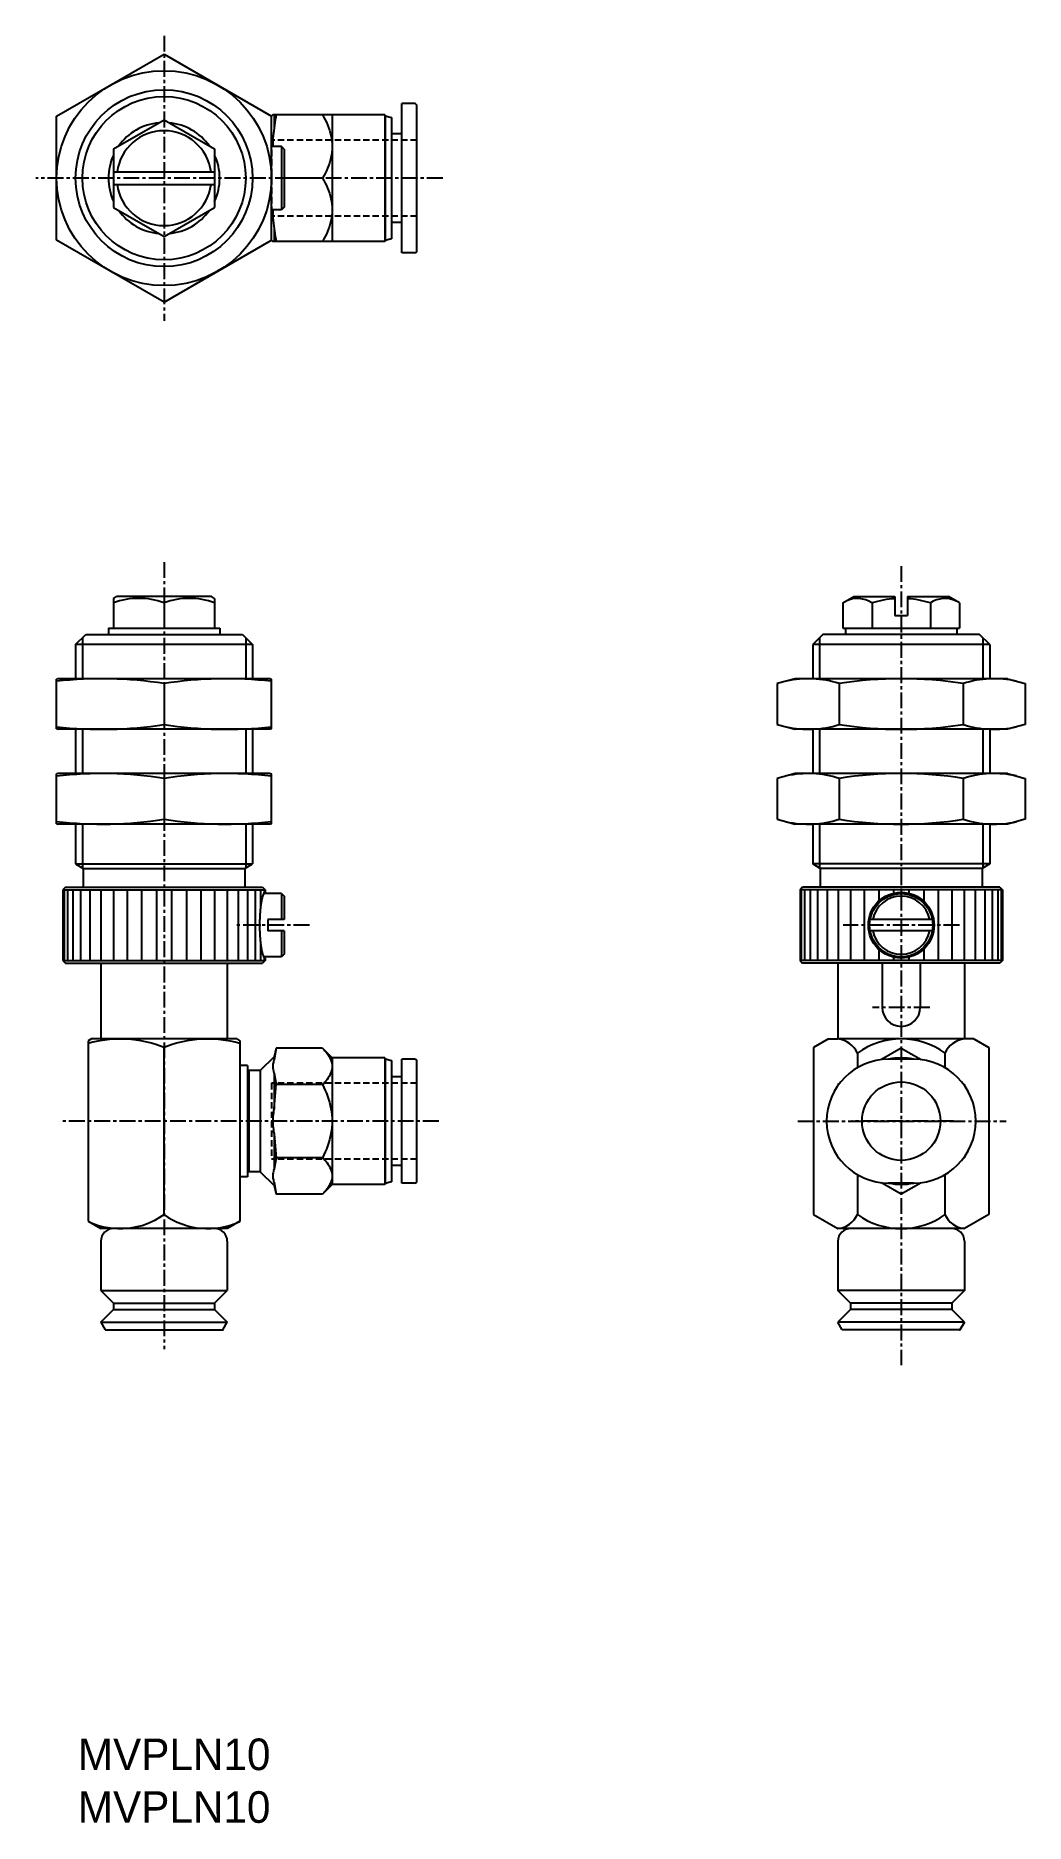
# Model space of a CAD drawing. Extents: x -52 to 27, y -18 to 124.
import ezdxf

# ---------------------------------------------------------------- set-up
doc = ezdxf.new("R2010")
doc.units = 0
doc.linetypes.add('CENTER', pattern=[2, 1.25, -0.25, 0.25, -0.25])
doc.linetypes.add('DASHED', pattern=[0.75, 0.5, -0.25])
doc.layers.get('0').update_dxf_attribs({"linetype": 'CONTINUOUS'})
doc.layers.add('CENTER', color=1, linetype='CENTER')

msp = doc.modelspace()

# ---------------------------------------------------------------- linework, layer by layer
at = {"color": 7, "linetype": 'CONTINUOUS'}
for p, q in [((-50, 117.46), (-41.5, 122.36)), ((-41.5, 122.36), (-33, 117.46)), ((-50, 107.64), (-50, 117.46)), ((-32.9, 117.55), (-33, 117.45)), ((-33, 107.64), (-33, 117.46)), ((-24.04, 117.55), (-32.9, 117.55)), ((-32.8, 117.55), (-32.8, 116.54)), ((-28.2, 117.55), (-28.2, 107.55)), ((-24.04, 117.55), (-24.04, 107.55)), ((-24.04, 117.55), (-24, 117.48)), ((-24, 117.48), (-24, 107.62)), ((-24, 117.48), (-23.5, 117.35)), ((-22.7, 106.65), (-22.7, 118.45)), ((-21.7, 118.45), (-22.7, 118.45)), ((-21.5, 106.85), (-21.5, 118.25)), ((-45.5, 114.86), (-41.5, 117.17)), ((-41.5, 117.17), (-37.5, 114.86)), ((-23.5, 117.35), (-23.5, 107.75)), ((-22.7, 116.05), (-23.5, 116.05)), ((-45.5, 114.86), (-45.5, 110.24)), ((-37.5, 114.86), (-37.5, 110.24)), ((-32.2, 115.05), (-33, 115.05)), ((-32.2, 115.05), (-32.2, 110.05)), ((-32, 114.85), (-32.2, 115.05)), ((-32, 114.85), (-32, 110.25)), ((-45.5, 113.05), (-37.5, 113.05)), ((-45.5, 112.05), (-37.5, 112.05)), ((-28.97, 112.55), (-31.9, 112.55)), ((-45.5, 110.24), (-41.5, 107.93)), ((-41.5, 107.93), (-37.5, 110.24)), ((-32.2, 110.05), (-33, 110.05)), ((-32, 110.25), (-32.2, 110.05)), ((-22.7, 109.05), (-23.5, 109.05)), ((-41.5, 102.73), (-50, 107.64)), ((-41.5, 102.73), (-33, 107.64)), ((-33, 107.65), (-32.9, 107.55)), ((-24.04, 107.55), (-32.9, 107.55)), ((-32.8, 108.56), (-32.8, 107.55)), ((-24, 107.62), (-24.04, 107.55)), ((-23.5, 107.75), (-24, 107.62)), ((-21.7, 106.65), (-22.7, 106.65)), ((-45.5, 79.31), (-45.25, 79.45)), ((-45.5, 79.31), (-45.5, 76.95)), ((-37.75, 79.45), (-45.25, 79.45)), ((-37.5, 79.31), (-37.75, 79.45)), ((-37.5, 79.31), (-37.5, 76.95)), ((12.19, 78.95), (13.06, 79.45)), ((13.06, 79.45), (16.31, 79.45)), ((16.31, 79.45), (16.31, 77.95)), ((17.31, 79.45), (17.31, 77.95)), ((17.31, 79.45), (20.56, 79.45)), ((21.43, 78.95), (20.56, 79.45)), ((-41.5, 78.95), (-41.5, 76.95)), ((12.19, 78.95), (12.19, 76.95)), ((14.5, 78.95), (14.5, 76.95)), ((16.31, 77.95), (17.31, 77.95)), ((19.12, 78.95), (19.12, 76.95)), ((21.43, 78.95), (21.43, 76.95)), ((-48.5, 75.65), (-47.7, 76.45)), ((-47.7, 76.45), (-35.3, 76.45)), ((-45.9, 76.95), (-37.1, 76.95)), ((-45.9, 76.95), (-45.9, 76.45)), ((-37.1, 76.95), (-37.1, 76.45)), ((-35.3, 76.45), (-34.5, 75.65)), ((10.61, 76.45), (9.81, 75.65)), ((23.01, 76.45), (10.61, 76.45)), ((12.19, 76.95), (21.43, 76.95)), ((12.41, 76.95), (12.41, 76.45)), ((21.21, 76.95), (21.21, 76.45)), ((23.81, 75.65), (23.01, 76.45)), ((-34.5, 75.65), (-48.5, 75.65)), ((-48.5, 75.65), (-48.5, 72.95)), ((-47.96, 76.19), (-47.96, 72.95)), ((-35.04, 76.19), (-35.04, 72.95)), ((-34.5, 75.65), (-34.5, 72.95)), ((23.81, 75.65), (9.81, 75.65)), ((9.81, 75.65), (9.81, 72.95)), ((10.35, 76.19), (10.35, 72.95)), ((23.27, 76.19), (23.27, 72.95)), ((23.81, 75.65), (23.81, 72.95)), ((-49.9, 72.95), (-50, 72.92)), ((-50, 68.98), (-50, 72.92)), ((-33.1, 72.95), (-49.9, 72.95)), ((-41.5, 72.57), (-41.5, 69.33)), ((-33.1, 72.95), (-33, 72.92)), ((-33, 68.98), (-33, 72.92)), ((8.41, 72.95), (6.99, 72.57)), ((6.99, 72.57), (6.99, 69.33)), ((25.21, 72.95), (8.41, 72.95)), ((11.9, 72.57), (11.9, 69.33)), ((21.71, 72.57), (21.71, 69.33)), ((25.21, 72.95), (26.62, 72.57)), ((26.62, 72.57), (26.62, 69.33)), ((6.99, 69.33), (8.41, 68.95)), ((26.62, 69.33), (25.21, 68.95)), ((-50, 68.98), (-49.9, 68.95)), ((-33.1, 68.95), (-49.9, 68.95)), ((-48.5, 68.95), (-48.5, 65.45)), ((-47.96, 68.95), (-47.96, 65.45)), ((-35.04, 68.95), (-35.04, 65.45)), ((-34.5, 68.95), (-34.5, 65.45)), ((-33, 68.98), (-33.1, 68.95)), ((25.21, 68.95), (8.41, 68.95)), ((9.81, 68.95), (9.81, 65.45)), ((10.35, 68.95), (10.35, 65.45)), ((23.27, 68.95), (23.27, 65.45)), ((23.81, 68.95), (23.81, 65.45)), ((-49.9, 65.45), (-50, 65.42)), ((-50, 61.48), (-50, 65.42)), ((-33.1, 65.45), (-49.9, 65.45)), ((-41.5, 65.07), (-41.5, 61.83)), ((-33.1, 65.45), (-33, 65.42)), ((-33, 61.48), (-33, 65.42)), ((8.41, 65.45), (6.99, 65.07)), ((6.99, 65.07), (6.99, 61.83)), ((25.21, 65.45), (8.41, 65.45)), ((11.9, 65.07), (11.9, 61.83)), ((21.71, 65.07), (21.71, 61.83)), ((25.21, 65.45), (26.62, 65.07)), ((26.62, 65.07), (26.62, 61.83)), ((-50, 61.48), (-49.9, 61.45)), ((-33.1, 61.45), (-49.9, 61.45)), ((-48.5, 61.45), (-48.5, 58.3)), ((-47.96, 61.45), (-47.96, 57.98)), ((-35.04, 61.45), (-35.04, 57.98)), ((-34.5, 61.45), (-34.5, 58.3)), ((-33, 61.48), (-33.1, 61.45)), ((6.99, 61.83), (8.41, 61.45)), ((25.21, 61.45), (8.41, 61.45)), ((9.81, 61.45), (9.81, 58.3)), ((10.35, 61.45), (10.35, 57.98)), ((23.27, 61.45), (23.27, 57.98)), ((23.81, 61.45), (23.81, 58.3)), ((26.62, 61.83), (25.21, 61.45)), ((-48.5, 58.3), (-34.5, 58.3)), ((-48.5, 58.3), (-47.9, 57.95)), ((-35.1, 57.95), (-34.5, 58.3)), ((23.81, 58.3), (9.81, 58.3)), ((10.41, 57.95), (9.81, 58.3)), ((23.81, 58.3), (23.21, 57.95)), ((-47.9, 57.95), (-35.1, 57.95)), ((-47.9, 57.95), (-47.9, 56.45)), ((-35.1, 57.95), (-35.1, 56.45)), ((23.21, 57.95), (10.41, 57.95)), ((10.41, 57.95), (10.41, 56.45)), ((23.21, 57.95), (23.21, 56.45)), ((-49.3, 56.45), (-49.5, 56.25)), ((-49.5, 56.25), (-49.5, 50.65)), ((-49.5, 56.25), (-33.5, 56.25)), ((-49.41, 56.25), (-49.41, 50.65)), ((-49.3, 56.45), (-33.7, 56.45)), ((-49.15, 56.25), (-49.15, 50.65)), ((-48.71, 56.25), (-48.71, 50.65)), ((-48.11, 56.25), (-48.11, 50.65)), ((-47.36, 56.25), (-47.36, 50.65)), ((-46.49, 56.25), (-46.49, 50.65)), ((-45.5, 56.25), (-45.5, 50.65)), ((-44.42, 56.25), (-44.42, 50.65)), ((-43.28, 56.25), (-43.28, 50.65)), ((-42.1, 56.25), (-42.1, 50.65)), ((-40.9, 56.25), (-40.9, 50.65)), ((-39.72, 56.25), (-39.72, 50.65)), ((-38.58, 56.25), (-38.58, 50.65)), ((-37.5, 56.25), (-37.5, 50.65)), ((-36.51, 56.25), (-36.51, 50.65)), ((-35.64, 56.25), (-35.64, 50.65)), ((-34.89, 56.25), (-34.89, 50.65)), ((-34.29, 56.25), (-34.29, 50.65)), ((-33.86, 56.25), (-33.86, 54.95)), ((-33.7, 56.45), (-33.5, 56.25)), ((-32.2, 55.95), (-33.62, 55.95)), ((-33.59, 56.25), (-33.59, 56)), ((-33.5, 56.25), (-33.5, 56.05)), ((-32.2, 55.95), (-32, 55.75)), ((-32.2, 55.95), (-32.2, 53.9)), ((-32, 55.75), (-32, 53.9)), ((9.01, 56.45), (8.81, 56.25)), ((8.81, 56.25), (8.81, 50.65)), ((24.81, 56.25), (8.81, 56.25)), ((8.9, 56.25), (8.9, 50.65)), ((24.61, 56.45), (9.01, 56.45)), ((9.16, 56.25), (9.16, 50.65)), ((9.6, 56.25), (9.6, 50.65)), ((10.2, 56.25), (10.2, 50.65)), ((10.94, 56.25), (10.94, 50.65)), ((11.82, 56.25), (11.82, 50.65)), ((12.81, 56.25), (12.81, 50.65)), ((13.88, 56.25), (13.88, 50.65)), ((15.03, 56.25), (15.03, 55.35)), ((16.21, 56.25), (16.21, 55.98)), ((17.4, 56.25), (17.4, 55.98)), ((18.59, 56.25), (18.59, 55.35)), ((19.73, 56.25), (19.73, 50.65)), ((20.81, 56.25), (20.81, 50.65)), ((21.79, 56.25), (21.79, 50.65)), ((22.67, 56.25), (22.67, 50.65)), ((23.42, 56.25), (23.42, 50.65)), ((24.01, 56.25), (24.01, 50.65)), ((24.45, 56.25), (24.45, 50.65)), ((24.61, 56.45), (24.81, 56.25)), ((24.72, 56.25), (24.72, 50.65)), ((24.81, 56.25), (24.81, 50.65)), ((-32, 53.9), (-33.3, 53.9)), ((-33.3, 53.9), (-33.3, 53)), ((19.27, 53.9), (14.35, 53.9)), ((-32, 53), (-33.3, 53)), ((-32.2, 53), (-32.2, 50.95)), ((-32, 53), (-32, 51.15)), ((19.27, 53), (14.35, 53)), ((-33.86, 51.96), (-33.86, 50.65)), ((-32.2, 50.95), (-33.62, 50.95)), ((-32, 51.15), (-32.2, 50.95)), ((15.03, 51.56), (15.03, 50.65)), ((16.21, 50.92), (16.21, 50.65)), ((17.4, 50.92), (17.4, 50.65)), ((18.59, 51.56), (18.59, 50.65)), ((-49.5, 50.65), (-33.5, 50.65)), ((-49.5, 50.65), (-49.3, 50.45)), ((-49.3, 50.45), (-33.7, 50.45)), ((-46.5, 50.45), (-46.5, 44.45)), ((-36.5, 50.45), (-36.5, 44.45)), ((-33.5, 50.65), (-33.7, 50.45)), ((-33.59, 50.91), (-33.59, 50.65)), ((-33.5, 50.85), (-33.5, 50.65)), ((24.81, 50.65), (8.81, 50.65)), ((8.81, 50.65), (9.01, 50.45)), ((24.61, 50.45), (9.01, 50.45)), ((11.81, 50.45), (11.81, 44.45)), ((15.31, 50.45), (15.31, 46.95)), ((18.31, 50.45), (18.31, 46.95)), ((21.81, 50.45), (21.81, 44.45)), ((24.81, 50.65), (24.61, 50.45)), ((-47.25, 44.45), (-47.5, 44.31)), ((-47.5, 44.31), (-47.5, 30.03)), ((-35.75, 44.45), (-47.25, 44.45)), ((-35.75, 44.45), (-35.5, 44.31)), ((-35.5, 44.31), (-35.5, 30.03)), ((11.06, 44.45), (9.88, 43.77)), ((11.06, 44.45), (11.81, 44.45)), ((22.56, 44.45), (11.81, 44.45)), ((22.56, 44.45), (23.73, 43.77)), ((-41.5, 30.56), (-41.5, 43.77)), ((-32.8, 43.05), (-33.9, 41.95)), ((-32.62, 43.72), (-32.8, 43.05)), ((-32.8, 43.05), (-32.8, 42.78)), ((-28.97, 43.72), (-32.62, 43.72)), ((-28.97, 43.72), (-28.2, 42.95)), ((-24.04, 42.95), (-28.2, 42.95)), ((-28.2, 42.95), (-28.2, 32.95)), ((-24.04, 42.95), (-24.04, 32.95)), ((-24.04, 42.95), (-24, 42.88)), ((-24, 42.88), (-24, 33.02)), ((-24, 42.88), (-23.5, 42.75)), ((-23.5, 42.75), (-23.5, 33.15)), ((-22.7, 33.05), (-22.7, 42.85)), ((-21.7, 42.85), (-22.7, 42.85)), ((-21.5, 33.25), (-21.5, 42.65)), ((9.88, 43.77), (9.88, 30.56)), ((13.34, 43.34), (13.34, 42.19)), ((16.81, 43.72), (15.24, 42.82)), ((17.81, 42.85), (15.81, 42.85)), ((16.81, 43.72), (18.38, 42.82)), ((20.27, 43.34), (20.27, 42.19)), ((23.73, 43.77), (23.73, 30.56)), ((-34.9, 42.35), (-35.5, 42.35)), ((-34.9, 42.35), (-34.9, 33.55)), ((-34.8, 41.95), (-34.9, 41.85)), ((-34.8, 41.95), (-34.8, 33.95)), ((-33.9, 41.95), (-34.8, 41.95)), ((-33.9, 41.95), (-33.9, 33.95)), ((-32.8, 41.78), (-32.8, 38.96)), ((-22.7, 41.45), (-23.5, 41.45)), ((-28.97, 40.84), (-32.62, 40.84)), ((11.88, 40.88), (11.81, 40.84)), ((11.81, 40.84), (11.81, 40.78)), ((21.74, 40.88), (21.81, 40.84)), ((21.81, 40.84), (21.81, 40.78)), ((-32.8, 36.95), (-32.8, 34.12)), ((-34.8, 33.95), (-34.9, 34.05)), ((-33.9, 33.95), (-34.8, 33.95)), ((-33.9, 33.95), (-32.8, 32.85)), ((-28.97, 35.06), (-32.62, 35.06)), ((-22.7, 34.45), (-23.5, 34.45)), ((11.81, 35.12), (11.81, 35.06)), ((11.88, 35.02), (11.81, 35.06)), ((21.81, 35.06), (21.74, 35.02)), ((21.81, 35.12), (21.81, 35.06)), ((-34.9, 33.55), (-35.5, 33.55)), ((-32.8, 33.12), (-32.8, 32.85)), ((-32.8, 32.85), (-32.62, 32.18)), ((-28.2, 32.95), (-28.97, 32.18)), ((-24.04, 32.95), (-28.2, 32.95)), ((-24, 33.02), (-24.04, 32.95)), ((-23.5, 33.15), (-24, 33.02)), ((-21.7, 33.05), (-22.7, 33.05)), ((13.34, 33.72), (13.34, 30.56)), ((16.81, 32.18), (15.24, 33.08)), ((17.81, 33.05), (15.81, 33.05)), ((18.38, 33.08), (16.81, 32.18)), ((20.27, 33.72), (20.27, 30.56)), ((-28.97, 32.18), (-32.62, 32.18)), ((-47.5, 30.03), (-46.5, 29.45)), ((-35.5, 30.03), (-36.5, 29.45)), ((9.88, 30.56), (11.81, 29.45)), ((23.73, 30.56), (21.81, 29.45)), ((-36.5, 29.45), (-46.5, 29.45)), ((-46.5, 28.45), (-46.5, 24.55)), ((-36.5, 28.45), (-36.5, 24.55)), ((21.81, 29.45), (11.81, 29.45)), ((11.81, 28.45), (11.81, 24.55)), ((21.81, 28.45), (21.81, 24.55)), ((-46.5, 24.55), (-36.5, 24.55)), ((-46.5, 24.55), (-45.5, 23.55)), ((-37.5, 23.55), (-36.5, 24.55)), ((21.81, 24.55), (11.81, 24.55)), ((12.81, 23.55), (11.81, 24.55)), ((21.81, 24.55), (20.81, 23.55)), ((-46.5, 22.05), (-45.5, 23.05)), ((-45.5, 23.55), (-37.5, 23.55)), ((-45.5, 23.55), (-45.5, 23.05)), ((-45.5, 23.05), (-37.5, 23.05)), ((-37.5, 23.55), (-37.5, 23.05)), ((-37.5, 23.05), (-36.5, 22.05)), ((12.81, 23.05), (11.81, 22.05)), ((20.81, 23.55), (12.81, 23.55)), ((12.81, 23.55), (12.81, 23.05)), ((20.81, 23.05), (12.81, 23.05)), ((20.81, 23.55), (20.81, 23.05)), ((21.81, 22.05), (20.81, 23.05)), ((-46.5, 22.05), (-36.5, 22.05)), ((-46.5, 22.05), (-46.15, 21.45)), ((-46.15, 21.45), (-36.85, 21.45)), ((-36.85, 21.45), (-36.5, 22.05)), ((21.81, 22.05), (11.81, 22.05)), ((12.15, 21.45), (11.81, 22.05)), ((21.46, 21.45), (12.15, 21.45)), ((21.81, 22.05), (21.46, 21.45))]:
    msp.add_line(p, q, dxfattribs=at)
at = {"color": 3, "linetype": 'DASHED'}
for p, q in [((-21.5, 115.55), (-33, 115.55)), ((-33, 115.55), (-33, 109.55)), ((-21.5, 109.55), (-33, 109.55)), ((-21.5, 40.95), (-33, 40.95)), ((-33, 40.95), (-33, 34.95)), ((-21.5, 34.95), (-33, 34.95))]:
    msp.add_line(p, q, dxfattribs=at)
at = {"color": 7, "linetype": 'CENTER'}
msp.add_line((20.95, 37.95), (12.91, 37.95), dxfattribs=at)
at = {"color": 7, "linetype": 'CONTINUOUS'}
for points in [[(-32.62, 117.55, 0.017944), (-32.77, 116.72, 0.018333), (-32.87, 115.89, 0.018899), (-32.9, 115.05)], [(-28.97, 117.55, -0.083554), (-28.3, 115.93, -0.112983), (-28.3, 114.17, -0.083553), (-28.97, 112.55)], [(-28.97, 112.55, -0.083554), (-28.3, 110.93, -0.112983), (-28.3, 109.17, -0.083553), (-28.97, 107.55)], [(-32.9, 110.05, 0.018887), (-32.87, 109.21, 0.018352), (-32.77, 108.37, 0.017936), (-32.62, 107.55)], [(-33.5, 56.05, 0.049127), (-33.59, 56, 0.049127), (-33.67, 55.85, 0.049127), (-33.74, 55.61, 0.049127), (-33.81, 55.29, 0.049127), (-33.86, 54.9, 0.049127), (-33.9, 54.45, 0.049127), (-33.93, 53.96, 0.049127), (-33.93, 53.45, 0.049127), (-33.93, 52.94, 0.049127), (-33.9, 52.46, 0.049127), (-33.86, 52.01, 0.049127), (-33.81, 51.61, 0.049127), (-33.74, 51.29, 0.049127), (-33.67, 51.05, 0.049127), (-33.59, 50.9, 0.049127), (-33.5, 50.85, -1)], [(-32.8, 42.78, 0.060461), (-32.89, 42.45, 0.069405), (-32.89, 42.11, 0.060495), (-32.8, 41.78)], [(-28.97, 43.72, -0.103304), (-28.32, 42.83, -0.216609), (-28.32, 41.74, -0.103324), (-28.97, 40.84)], [(-28.97, 40.84, -0.076016), (-28.3, 38.95, -0.096022), (-28.3, 36.95, -0.076035), (-28.97, 35.06)], [(-32.8, 38.96, 0.032378), (-32.89, 38.29, 0.033595), (-32.89, 37.61, 0.032385), (-32.8, 36.95)], [(-32.8, 34.12, 0.060461), (-32.89, 33.79, 0.069404), (-32.89, 33.45, 0.060495), (-32.8, 33.12)], [(-28.97, 35.06, -0.103305), (-28.32, 34.16, -0.216609), (-28.32, 33.08, -0.103325), (-28.97, 32.18)]]:
    msp.add_lwpolyline(points, format="xyb", dxfattribs=at)
for points in [[(-32.62, 43.72), (-32.71, 43.25), (-32.8, 42.78)], [(-32.8, 41.78), (-32.71, 41.31), (-32.62, 40.84)], [(-32.8, 38.96), (-32.71, 39.9), (-32.62, 40.84)], [(-32.8, 36.95), (-32.71, 36.01), (-32.62, 35.06)], [(-32.62, 35.06), (-32.71, 34.59), (-32.8, 34.12)], [(-32.8, 33.12), (-32.71, 32.65), (-32.62, 32.18)]]:
    msp.add_lwpolyline(points, dxfattribs=at)
for centre, radius in [((-41.5, 112.55), 8.5), ((-41.5, 112.55), 7), ((-41.5, 112.55), 6.46), ((16.81, 53.45), 2.6), ((16.81, 53.45), 2.5), ((16.81, 37.95), 3.1)]:
    msp.add_circle(centre, radius, dxfattribs=at)
for centre, radius, start, end in [((-21.7, 118.25), 0.2, 0, 90), ((-41.5, 112.55), 3.75, 7.6623, 172.3378), ((-41.5, 112.55), 4.4, 95.3805, 144.6195), ((-41.5, 112.55), 4.4, 35.3805, 84.6195), ((-41.5, 112.55), 4.4, 155.38, 204.62), ((-41.5, 112.55), 4.4, 335.38, 24.62), ((-41.5, 112.55), 3.75, 187.6623, 352.3378), ((-41.5, 112.55), 4.4, 215.38, 264.62), ((-41.5, 112.55), 4.4, 275.3796, 324.6204), ((-21.7, 106.85), 0.2, 270, 0), ((-43.5, 73.53), 5.78, 69.7438, 110.2561), ((-39.5, 73.53), 5.78, 69.7438, 110.2561), ((13.34, 77.26), 2.04, 55.6158, 115.6158), ((16.81, 71.66), 7.64, 93.7511, 107.588), ((16.81, 71.66), 7.64, 72.412, 86.2489), ((20.27, 77.26), 2.04, 64.3843, 124.3842), ((-46.41, 41), 31.95, 81.1646, 96.456), ((-36.59, 41), 31.95, 83.544, 98.8354), ((9.45, 64.82), 8.13, 72.433, 102.4329), ((16.81, 41), 31.95, 81.1646, 98.8354), ((24.17, 64.82), 8.13, 77.5677, 107.567), ((-46.41, 100.9), 31.95, 263.544, 278.8354), ((-36.59, 100.9), 31.95, 261.1646, 276.456), ((9.45, 77.08), 8.13, 257.5678, 287.567), ((16.81, 100.9), 31.95, 261.1646, 278.8354), ((24.17, 77.08), 8.13, 252.433, 282.4329), ((-46.41, 33.5), 31.95, 81.1646, 96.456), ((-36.59, 33.5), 31.95, 83.544, 98.8354), ((9.45, 57.32), 8.13, 72.433, 102.4329), ((16.81, 33.5), 31.95, 81.1646, 98.8354), ((24.17, 57.32), 8.13, 77.5677, 107.567), ((-46.41, 93.4), 31.95, 263.544, 278.8354), ((-36.59, 93.4), 31.95, 261.1646, 276.456), ((9.45, 69.58), 8.13, 257.5678, 287.567), ((16.81, 93.4), 31.95, 261.1646, 278.8354), ((24.17, 69.58), 8.13, 252.433, 282.4329), ((16.81, 53.45), 2.3, 11.2828, 168.7172), ((16.81, 53.45), 2.3, 191.2828, 348.7172), ((16.81, 46.95), 1.5, 180, 0), ((-44.96, 35.29), 9.16, 67.7807, 106.0709), ((-38.04, 35.29), 9.16, 73.9291, 112.2193), ((11.61, 42.56), 1.9, 24.0647, 84.0647), ((16.81, 38.5), 5.95, 54.3686, 125.6314), ((22, 42.56), 1.9, 95.9353, 155.9353), ((-21.7, 42.65), 0.2, 0, 90), ((15.81, 37.95), 4.9, 90, 270), ((16.81, 37.95), 5, 78.5215, 101.4785), ((17.81, 37.95), 4.9, 270, 90), ((-21.7, 33.25), 0.2, 270, 0), ((16.81, 37.95), 5, 258.5217, 281.4783), ((-44.96, 35.4), 5.95, 245.6314, 305.6314), ((-38.04, 35.4), 5.95, 234.3686, 295.2437), ((11.61, 31.34), 1.9, 275.9353, 335.9353), ((16.81, 35.4), 5.95, 234.3686, 305.6314), ((22, 31.34), 1.9, 204.0647, 264.0647), ((-45.5, 28.45), 1, 90, 180), ((-37.5, 28.45), 1, 0, 90), ((12.81, 28.45), 1, 90, 180), ((20.81, 28.45), 1, 0, 90)]:
    msp.add_arc(centre, radius, start, end, dxfattribs=at)
for p in [(-41.5, 112.55), (-21.5, 112.55), (-41.5, 21.45), (-36.85, 21.45), (16.81, 21.45), (21.46, 21.45)]:
    msp.add_point(p, dxfattribs=at)
at = {"layer": 'CENTER', "color": 1, "linetype": 'CENTER'}
for p, q in [((-41.5, 123.82), (-41.5, 101.27)), ((-19.46, 112.55), (-51.65, 112.55)), ((-41.5, 82.18), (-41.5, 19.9)), ((16.81, 81.86), (16.81, 18.64)), ((-30, 53.45), (-35.93, 53.45)), ((21.41, 53.45), (12.21, 53.45)), ((19.07, 46.95), (14.54, 46.95)), ((-19.77, 37.95), (-49.78, 37.95)), ((8.62, 37.95), (25.12, 37.95))]:
    msp.add_line(p, q, dxfattribs=at)

# ---------------------------------------------------------------- texts
at = {"color": 7, "linetype": 'CONTINUOUS'}
for p in [(-48.32, -13.39), (-48.32, -17.56)]:
    msp.add_text('MVPLN10', height=2.5, dxfattribs=at).set_placement(p)

doc.saveas('drawing.dxf')
